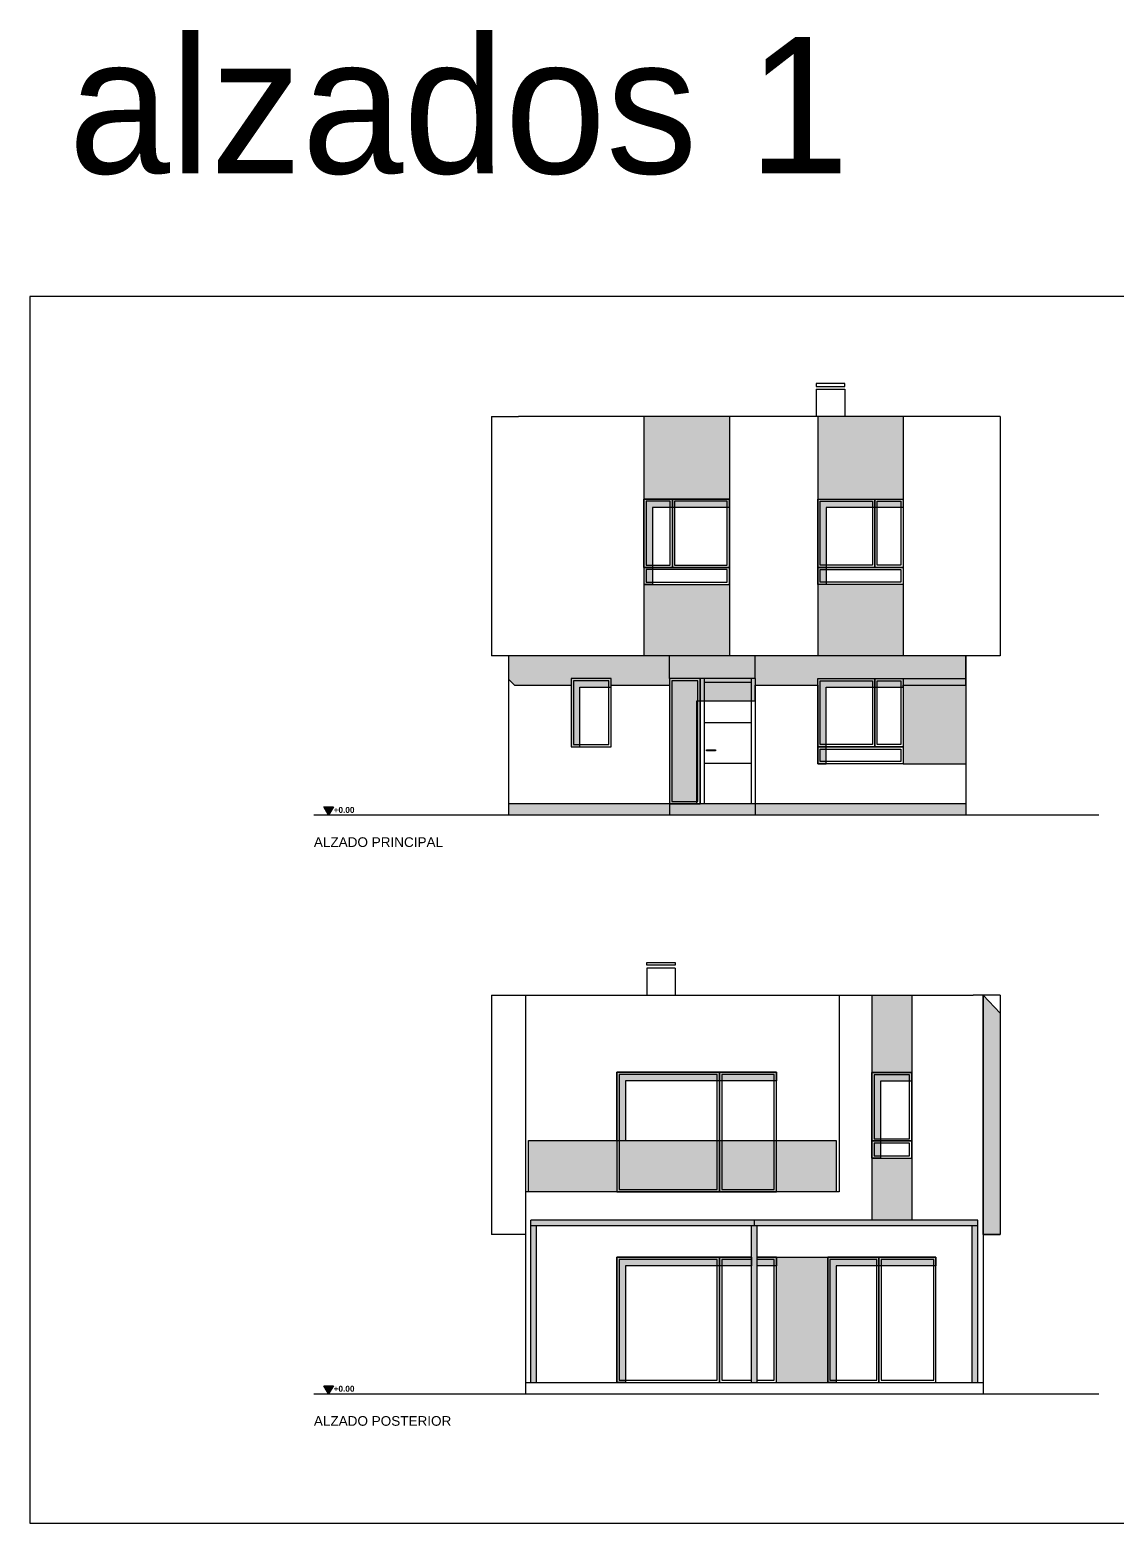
# Model space of a CAD drawing. Header units: millimetres. Extents: x 441156 to 441653, y 4514887 to 4515266.
# Drawn here: x 441432.47 to 441451.53, y 4515046.18 to 4515072.4 of the extents above; entities that cross this region are included whole.
import ezdxf

# ---------------------------------------------------------------- set-up
doc = ezdxf.new("R2010")
doc.units = ezdxf.units.MM
doc.linetypes.add('CONTINUA', pattern=[0])
doc.linetypes.add('RAYITAS', pattern=[0.375, 0.25, -0.125])
for name, color, linetype in [('01_alzado', 5, 'CONTINUA'), ('01_ladrillo', 13, 'Continuous'), ('01_proyeccion', 36, 'RAYITAS'), ('01_seccion', 7, 'CONTINUA'), ('01_sombras', 251, 'Continuous'), ('01_texto cartela', 5, 'Continuous'), ('01_textos', 7, 'Continuous'), ('SOMBRAS2', 250, 'Continuous')]:
    doc.layers.add(name, color=color, linetype=linetype)
doc.layers.add('01_cartela', color=6, linetype='Continuous', plot=False)
doc.styles.add('Century Gothic_6', font='', dxfattribs={"height": 11})
doc.styles.add('Estilo1', font='swissel.ttf')
doc.styles.add('NIEVES3', font='swisseb.ttf')
doc.styles.get('Century Gothic_6').set_extended_font_data('Century Gothic')

msp = doc.modelspace()

# ---------------------------------------------------------------- hatches: boundary and pattern name
at = {"layer": '01_ladrillo', "true_color": 0x7c8692}
h = msp.add_hatch(color=252, dxfattribs=at)
h.dxf.hatch_style = 1
h.paths.add_polyline_path([(441444.744, 4515065.613), (441443.244, 4515065.613), (441443.244, 4515064.163), (441444.744, 4515064.163)])
h = msp.add_hatch(color=252, dxfattribs=at)
h.dxf.hatch_style = 1
h.paths.add_polyline_path([(441447.794, 4515065.613), (441446.294, 4515065.613), (441446.294, 4515064.163), (441447.794, 4515064.163)])
h = msp.add_hatch(color=252, dxfattribs=at)
h.dxf.hatch_style = 1
h.paths.add_polyline_path([(441444.744, 4515062.663), (441443.244, 4515062.663), (441443.244, 4515061.413), (441444.744, 4515061.413)])
h = msp.add_hatch(color=252, dxfattribs=at)
h.dxf.hatch_style = 1
h.paths.add_polyline_path([(441447.794, 4515062.663), (441446.294, 4515062.663), (441446.294, 4515061.413), (441447.794, 4515061.413)])
h = msp.add_hatch(color=252, dxfattribs=at)
h.dxf.hatch_style = 1
h.paths.add_polyline_path([(441443.694, 4515061.413), (441445.194, 4515061.413), (441445.194, 4515061.013), (441443.694, 4515061.013)])
h = msp.add_hatch(color=252, dxfattribs=at)
h.dxf.hatch_style = 1
h.paths.add_polyline_path([(441447.794, 4515061.013), (441448.894, 4515061.013), (441448.894, 4515059.513), (441447.794, 4515059.513), (441447.794, 4515059.813), (441447.794, 4515059.813)])
h = msp.add_hatch(color=252, dxfattribs=at)
h.dxf.hatch_style = 1
h.paths.add_polyline_path([(441443.694, 4515058.813), (441440.869, 4515058.813), (441440.869, 4515058.613), (441443.694, 4515058.613)])
h = msp.add_hatch(color=252, dxfattribs=at)
h.dxf.hatch_style = 1
h.paths.add_polyline_path([(441445.194, 4515058.813), (441443.694, 4515058.813), (441443.694, 4515058.613), (441445.194, 4515058.613)])
h = msp.add_hatch(color=252, dxfattribs=at)
h.dxf.hatch_style = 1
h.paths.add_polyline_path([(441448.894, 4515058.813), (441445.194, 4515058.813), (441445.194, 4515058.613), (441448.894, 4515058.613)])
h = msp.add_hatch(color=252, dxfattribs=at)
h.dxf.hatch_style = 1
h.paths.add_polyline_path([(441447.944, 4515055.452), (441447.244, 4515055.452), (441447.244, 4515054.094), (441447.944, 4515054.094)])
h = msp.add_hatch(color=252, dxfattribs=at)
h.dxf.hatch_style = 1
h.paths.add_polyline_path([(441447.944, 4515052.594), (441447.244, 4515052.594), (441447.244, 4515051.502), (441447.944, 4515051.502)])
at = {"layer": '01_ladrillo', "true_color": 0x5d656f}
h = msp.add_hatch(color=251, dxfattribs=at)
h.dxf.hatch_style = 1
h.paths.add_polyline_path([(441445.084, 4515051.502), (441441.259, 4515051.502), (441441.259, 4515051.402), (441445.084, 4515051.402)])
h = msp.add_hatch(color=251, dxfattribs=at)
h.dxf.hatch_style = 1
h.paths.add_polyline_path([(441441.359, 4515051.402), (441441.259, 4515051.402), (441441.259, 4515048.652), (441441.359, 4515048.652)])
h = msp.add_hatch(color=251, dxfattribs=at)
h.dxf.hatch_style = 1
h.paths.add_polyline_path([(441449.104, 4515051.502), (441445.084, 4515051.502), (441445.084, 4515051.402), (441449.104, 4515051.402)])
h = msp.add_hatch(color=251, dxfattribs=at)
h.dxf.hatch_style = 1
h.paths.add_polyline_path([(441445.232, 4515051.402), (441445.132, 4515051.402), (441445.132, 4515048.652), (441445.232, 4515048.652)])
h = msp.add_hatch(color=251, dxfattribs=at)
h.dxf.hatch_style = 1
h.paths.add_polyline_path([(441449.104, 4515051.402), (441449.004, 4515051.402), (441449.004, 4515048.652), (441449.104, 4515048.652)])
at = {"layer": '01_ladrillo', "true_color": 0x7c8692}
h = msp.add_hatch(color=252, dxfattribs=at)
h.dxf.hatch_style = 1
h.paths.add_polyline_path([(441446.469, 4515050.852), (441445.569, 4515050.852), (441445.569, 4515048.652), (441446.469, 4515048.652)])
at = {"layer": '01_proyeccion', "linetype": 'CONTINUA', "ltscale": 1.5}
h = msp.add_hatch(color=7, dxfattribs=at)
h.dxf.hatch_style = 1
h.paths.add_polyline_path([(441437.714, 4515058.613), (441437.631, 4515058.757), (441437.797, 4515058.757)])
h = msp.add_hatch(color=7, dxfattribs=at)
h.dxf.hatch_style = 1
h.paths.add_polyline_path([(441437.714, 4515048.452), (441437.631, 4515048.596), (441437.797, 4515048.596)])
at = {"layer": '01_sombras', "linetype": 'CONTINUA', "transparency": 33554687}
h = msp.add_hatch(color=2, dxfattribs=at)
h.dxf.hatch_style = 1
h.paths.add_polyline_path([(441443.244, 4515062.663), (441443.244, 4515064.163), (441444.744, 4515064.163), (441444.744, 4515064.013), (441443.394, 4515064.013), (441443.394, 4515062.663)])
h = msp.add_hatch(color=2, dxfattribs=at)
h.dxf.hatch_style = 1
h.paths.add_polyline_path([(441446.294, 4515062.663), (441446.294, 4515064.163), (441447.794, 4515064.163), (441447.794, 4515064.013), (441446.444, 4515064.013), (441446.444, 4515062.663)])
at = {"layer": '01_sombras', "transparency": 33554687}
h = msp.add_hatch(color=2, dxfattribs=at)
h.dxf.hatch_style = 1
h.paths.add_polyline_path([(441440.869, 4515061.001), (441440.973, 4515060.893), (441441.969, 4515060.893), (441441.969, 4515059.813), (441442.119, 4515059.813), (441442.119, 4515060.863), (441442.669, 4515060.863), (441442.669, 4515060.893), (441443.694, 4515060.893), (441443.694, 4515058.813), (441444.172, 4515058.813), (441444.172, 4515060.622), (441445.194, 4515060.622), (441445.194, 4515060.893), (441446.294, 4515060.893), (441446.294, 4515059.513), (441446.444, 4515059.513), (441446.444, 4515060.863), (441447.794, 4515060.863), (441447.794, 4515060.893), (441448.894, 4515060.893), (441448.894, 4515061.413), (441440.869, 4515061.413)])
h = msp.add_hatch(color=2, dxfattribs=at)
h.dxf.hatch_style = 1
h.paths.add_polyline_path([(441449.194, 4515055.452), (441449.494, 4515055.139), (441449.494, 4515051.252), (441449.194, 4515051.252)])
at = {"layer": '01_sombras', "linetype": 'CONTINUA', "transparency": 33554687}
h = msp.add_hatch(color=2, dxfattribs=at)
h.dxf.hatch_style = 1
h.paths.add_polyline_path([(441442.769, 4515052.902), (441442.919, 4515052.902), (441442.919, 4515053.952), (441445.569, 4515053.952), (441445.569, 4515054.102), (441442.769, 4515054.102)])
at = {"layer": '01_sombras', "transparency": 33554687}
h = msp.add_hatch(color=2, dxfattribs=at)
h.dxf.hatch_style = 1
h.paths.add_polyline_path([(441447.244, 4515052.594), (441447.244, 4515054.094), (441447.944, 4515054.094), (441447.944, 4515053.944), (441447.394, 4515053.944), (441447.394, 4515052.594)])
h = msp.add_hatch(color=2, dxfattribs=at)
h.dxf.hatch_style = 1
h.paths.add_polyline_path([(441442.769, 4515048.652), (441442.769, 4515050.852), (441445.132, 4515050.852), (441445.132, 4515050.702), (441442.919, 4515050.702), (441442.919, 4515048.652)])
h = msp.add_hatch(color=2, dxfattribs=at)
h.dxf.hatch_style = 1
h.paths.add_polyline_path([(441445.232, 4515050.852), (441445.569, 4515050.852), (441445.569, 4515050.702), (441445.232, 4515050.702)])
at = {"layer": '01_sombras', "linetype": 'CONTINUA', "transparency": 33554687}
h = msp.add_hatch(color=2, dxfattribs=at)
h.dxf.hatch_style = 1
h.paths.add_polyline_path([(441448.369, 4515050.702), (441446.619, 4515050.702), (441446.619, 4515048.652), (441446.469, 4515048.652), (441446.469, 4515050.852), (441448.369, 4515050.852)])
at = {"layer": 'SOMBRAS2', "linetype": 'CONTINUA', "transparency": 33554534}
h = msp.add_hatch(color=253, dxfattribs=at)
h.dxf.hatch_style = 1
h.paths.add_polyline_path([(441441.219, 4515052.902), (441446.619, 4515052.902), (441446.619, 4515052.002), (441441.219, 4515052.002)])

# ---------------------------------------------------------------- linework, layer by layer
at = {"layer": '01_alzado'}
for p, q in [((441446.269, 4515066.09, 0), (441446.769, 4515066.09, 0)), ((441446.269, 4515066.09, 0), (441446.269, 4515065.613, 0)), ((441446.769, 4515066.09, 0), (441446.769, 4515065.613, 0)), ((441440.569, 4515065.613, 0), (441441.044, 4515065.613, 0)), ((441440.569, 4515065.613, 0), (441440.569, 4515061.413, 0)), ((441449.494, 4515065.613, 0), (441441.044, 4515065.613, 0)), ((441443.244, 4515065.613, 0), (441443.244, 4515061.413, 0)), ((441444.744, 4515065.613, 0), (441444.744, 4515061.413, 0)), ((441446.294, 4515065.613, 0), (441446.294, 4515061.413, 0)), ((441447.794, 4515065.613, 0), (441447.794, 4515061.413, 0)), ((441449.494, 4515065.613, 0), (441449.494, 4515061.413, 0)), ((441449.494, 4515061.413, 0), (441440.569, 4515061.413, 0)), ((441440.869, 4515061.413, 0), (441440.869, 4515058.613, 0)), ((441443.694, 4515061.013, 0), (441443.694, 4515061.413, 0)), ((441445.194, 4515061.013, 0), (441445.194, 4515061.413, 0)), ((441448.894, 4515061.413, 0), (441448.894, 4515058.613, 0)), ((441443.694, 4515061.013, 0), (441443.694, 4515058.813, 0)), ((441445.194, 4515061.013, 0), (441443.694, 4515061.013, 0)), ((441444.229, 4515061.013, 0), (441444.229, 4515058.813, 0)), ((441445.124, 4515061.013, 0), (441444.299, 4515061.013, 0)), ((441444.299, 4515061.013, 0), (441444.299, 4515058.813, 0)), ((441445.124, 4515060.943, 0), (441444.299, 4515060.943, 0)), ((441445.124, 4515061.013, 0), (441445.124, 4515058.813, 0)), ((441445.194, 4515061.013, 0), (441445.194, 4515058.813, 0)), ((441447.794, 4515061.013, 0), (441448.894, 4515061.013, 0)), ((441445.124, 4515060.233, 0), (441444.299, 4515060.233, 0)), ((441445.124, 4515059.523, 0), (441444.299, 4515059.523, 0)), ((441447.794, 4515059.513, 0), (441448.894, 4515059.513, 0)), ((441448.894, 4515058.813, 0), (441440.869, 4515058.813, 0)), ((441443.694, 4515058.813, 0), (441443.694, 4515058.613, 0)), ((441445.194, 4515058.813, 0), (441445.194, 4515058.613, 0)), ((441443.794, 4515055.928, 0), (441443.294, 4515055.928, 0)), ((441443.294, 4515055.928, 0), (441443.294, 4515055.452, 0)), ((441443.794, 4515055.928, 0), (441443.794, 4515055.452, 0)), ((441440.569, 4515055.452, 0), (441449.019, 4515055.452, 0)), ((441440.569, 4515055.452, 0), (441440.569, 4515051.252)), ((441441.169, 4515055.452, 0), (441441.169, 4515048.452, 0)), ((441446.669, 4515055.452, 0), (441446.669, 4515052.002, 0)), ((441447.244, 4515055.452, 0), (441447.244, 4515051.502, 0)), ((441447.944, 4515055.452, 0), (441447.944, 4515051.502, 0)), ((441449.494, 4515055.452, 0), (441449.019, 4515055.452, 0)), ((441449.194, 4515055.452, 0), (441449.194, 4515048.452, 0)), ((441449.494, 4515055.452, 0), (441449.494, 4515051.252, 0)), ((441446.669, 4515052.002, 0), (441441.169, 4515052.002, 0)), ((441449.104, 4515051.502, 0), (441441.259, 4515051.502, 0)), ((441441.259, 4515048.652, 0), (441441.259, 4515051.502, 0)), ((441449.104, 4515051.402, 0), (441441.259, 4515051.402, 0)), ((441441.359, 4515048.652, 0), (441441.359, 4515051.402, 0)), ((441445.132, 4515048.652, 0), (441445.132, 4515051.402, 0)), ((441445.182, 4515051.402, 0), (441445.182, 4515051.502, 0)), ((441445.232, 4515048.652, 0), (441445.232, 4515051.402, 0)), ((441449.004, 4515048.652, 0), (441449.004, 4515051.402, 0)), ((441449.104, 4515048.652, 0), (441449.104, 4515051.502, 0)), ((441441.169, 4515051.252, 0), (441440.569, 4515051.252, 0)), ((441449.194, 4515051.252), (441449.494, 4515051.252)), ((441445.569, 4515050.852, 0), (441446.469, 4515050.852, 0)), ((441441.169, 4515048.652, 0), (441449.194, 4515048.652, 0))]:
    msp.add_line(p, q, dxfattribs=at)
at = {"layer": '01_alzado', "elevation": 0}
for points in [[(441446.769, 4515066.188), (441446.269, 4515066.188), (441446.269, 4515066.139), (441446.769, 4515066.139)], [(441444.229, 4515061.013), (441443.694, 4515061.013), (441443.694, 4515058.813), (441444.229, 4515058.813)], [(441444.343, 4515059.74), (441444.343, 4515059.759), (441444.5, 4515059.759), (441444.5, 4515059.74)], [(441443.294, 4515056.026), (441443.794, 4515056.026), (441443.794, 4515055.977), (441443.294, 4515055.977)]]:
    msp.add_lwpolyline(points, close=True, dxfattribs=at)
at = {"layer": '01_alzado', "color": 5, "elevation": 0}
for points in [[(441443.744, 4515064.163), (441443.244, 4515064.163), (441443.244, 4515062.963), (441443.744, 4515062.963)], [(441444.744, 4515064.163), (441443.744, 4515064.163), (441443.744, 4515062.963), (441444.744, 4515062.963)], [(441446.294, 4515064.163), (441447.294, 4515064.163), (441447.294, 4515062.963), (441446.294, 4515062.963)], [(441447.294, 4515064.163), (441447.794, 4515064.163), (441447.794, 4515062.963), (441447.294, 4515062.963)], [(441444.744, 4515062.963), (441443.244, 4515062.963), (441443.244, 4515062.663), (441444.744, 4515062.663)], [(441446.294, 4515062.963), (441447.794, 4515062.963), (441447.794, 4515062.663), (441446.294, 4515062.663)], [(441442.669, 4515061.013), (441441.969, 4515061.013), (441441.969, 4515059.813), (441442.669, 4515059.813)], [(441446.294, 4515061.013), (441447.294, 4515061.013), (441447.294, 4515059.813), (441446.294, 4515059.813)], [(441447.294, 4515061.013), (441447.794, 4515061.013), (441447.794, 4515059.813), (441447.294, 4515059.813)], [(441446.294, 4515059.813), (441447.794, 4515059.813), (441447.794, 4515059.513), (441446.294, 4515059.513)], [(441442.769, 4515054.102), (441442.769, 4515052.002), (441444.569, 4515052.002), (441444.569, 4515054.102)], [(441444.569, 4515054.102), (441444.569, 4515052.002), (441445.569, 4515052.002), (441445.569, 4515054.102)], [(441447.944, 4515054.094), (441447.244, 4515054.094), (441447.244, 4515052.894), (441447.944, 4515052.894)], [(441447.944, 4515052.894), (441447.244, 4515052.894), (441447.244, 4515052.594), (441447.944, 4515052.594)], [(441442.769, 4515050.852), (441442.769, 4515048.652), (441444.569, 4515048.652), (441444.569, 4515050.852)], [(441446.469, 4515050.852), (441446.469, 4515048.652), (441447.369, 4515048.652), (441447.369, 4515050.852)], [(441447.369, 4515050.852), (441447.369, 4515048.652), (441448.369, 4515048.652), (441448.369, 4515050.852)]]:
    msp.add_lwpolyline(points, close=True, dxfattribs=at)
at = {"layer": '01_alzado', "color": 254, "elevation": 0}
for points in [[(441443.704, 4515064.123), (441443.284, 4515064.123), (441443.284, 4515063.003), (441443.704, 4515063.003)], [(441444.704, 4515064.123), (441443.784, 4515064.123), (441443.784, 4515063.003), (441444.704, 4515063.003)], [(441446.334, 4515064.123), (441447.254, 4515064.123), (441447.254, 4515063.003), (441446.334, 4515063.003)], [(441447.334, 4515064.123), (441447.754, 4515064.123), (441447.754, 4515063.003), (441447.334, 4515063.003)], [(441444.704, 4515062.923), (441443.284, 4515062.923), (441443.284, 4515062.703), (441444.704, 4515062.703)], [(441446.334, 4515062.923), (441447.754, 4515062.923), (441447.754, 4515062.703), (441446.334, 4515062.703)], [(441442.629, 4515060.973), (441442.009, 4515060.973), (441442.009, 4515059.853), (441442.629, 4515059.853)], [(441444.189, 4515060.973), (441443.734, 4515060.973), (441443.734, 4515058.853), (441444.189, 4515058.853)], [(441446.334, 4515060.973), (441447.254, 4515060.973), (441447.254, 4515059.853), (441446.334, 4515059.853)], [(441447.334, 4515060.973), (441447.754, 4515060.973), (441447.754, 4515059.853), (441447.334, 4515059.853)], [(441446.334, 4515059.773), (441447.754, 4515059.773), (441447.754, 4515059.553), (441446.334, 4515059.553)], [(441444.529, 4515054.062), (441442.809, 4515054.062), (441442.809, 4515052.042), (441444.529, 4515052.042)], [(441445.529, 4515054.062), (441444.609, 4515054.062), (441444.609, 4515052.042), (441445.529, 4515052.042)], [(441447.904, 4515054.054), (441447.284, 4515054.054), (441447.284, 4515052.934), (441447.904, 4515052.934)], [(441447.904, 4515052.854), (441447.284, 4515052.854), (441447.284, 4515052.634), (441447.904, 4515052.634)], [(441444.529, 4515050.812), (441442.809, 4515050.812), (441442.809, 4515048.692), (441444.529, 4515048.692)], [(441447.329, 4515050.812), (441446.509, 4515050.812), (441446.509, 4515048.692), (441447.329, 4515048.692)], [(441448.329, 4515050.812), (441447.409, 4515050.812), (441447.409, 4515048.692), (441448.329, 4515048.692)]]:
    msp.add_lwpolyline(points, close=True, dxfattribs=at)
at = {"layer": '01_alzado', "color": 2, "linetype": 'CONTINUA', "elevation": 0}
msp.add_lwpolyline([(441441.219, 4515052.902), (441446.619, 4515052.902), (441446.619, 4515052.002), (441441.219, 4515052.002)], close=True, dxfattribs=at)
at = {"layer": '01_alzado', "color": 5, "elevation": 0}
msp.add_lwpolyline([(441445.132, 4515050.852), (441444.569, 4515050.852), (441444.569, 4515048.652), (441445.569, 4515048.652), (441445.569, 4515050.852), (441445.232, 4515050.852)], dxfattribs=at)
at = {"layer": '01_alzado', "color": 254, "elevation": 0}
for points in [[(441445.132, 4515050.812), (441444.609, 4515050.812), (441444.609, 4515048.692), (441445.132, 4515048.692)], [(441445.232, 4515048.692), (441445.529, 4515048.692), (441445.529, 4515050.812), (441445.232, 4515050.812)]]:
    msp.add_lwpolyline(points, dxfattribs=at)
at = {"layer": '01_cartela', "color": 1}
msp.add_lwpolyline([(441432.473, 4515067.72), (441432.473, 4515046.185), (441463.111, 4515046.185), (441463.111, 4515067.72)], close=True, dxfattribs=at)
at = {"layer": '01_proyeccion', "color": 7, "linetype": 'CONTINUA', "ltscale": 1.5, "elevation": 0}
for points in [[(441437.714, 4515058.613), (441437.631, 4515058.757), (441437.797, 4515058.757)], [(441437.714, 4515048.452), (441437.631, 4515048.596), (441437.797, 4515048.596)]]:
    msp.add_lwpolyline(points, close=True, dxfattribs=at)
at = {"layer": '01_seccion'}
for p, q in [((441451.223, 4515058.613, 0), (441437.455, 4515058.613, 0)), ((441437.455, 4515048.452, 0), (441451.223, 4515048.452, 0))]:
    msp.add_line(p, q, dxfattribs=at)
at = {"layer": '01_sombras', "color": 2, "linetype": 'CONTINUA', "transparency": 33554687, "elevation": 0}
for points in [[(441443.244, 4515062.963), (441443.244, 4515064.163), (441444.744, 4515064.163), (441444.744, 4515064.013), (441443.394, 4515064.013), (441443.394, 4515062.663), (441443.244, 4515062.663)], [(441446.294, 4515062.963), (441446.294, 4515064.163), (441447.794, 4515064.163), (441447.794, 4515064.013), (441446.444, 4515064.013), (441446.444, 4515062.663), (441446.294, 4515062.663)], [(441442.769, 4515052.902), (441442.769, 4515054.102), (441445.569, 4515054.102), (441445.569, 4515053.952), (441442.919, 4515053.952), (441442.919, 4515052.902)]]:
    msp.add_lwpolyline(points, dxfattribs=at)
at = {"layer": '01_sombras', "color": 2, "transparency": 33554687, "elevation": 0}
msp.add_lwpolyline([(441440.869, 4515061.001), (441440.973, 4515060.893), (441441.969, 4515060.893), (441441.969, 4515059.813), (441442.119, 4515059.813), (441442.119, 4515060.863), (441442.669, 4515060.863), (441442.669, 4515060.893), (441443.694, 4515060.893), (441443.694, 4515058.813), (441444.172, 4515058.813), (441444.172, 4515060.622), (441445.194, 4515060.622), (441445.194, 4515060.893), (441446.294, 4515060.893), (441446.294, 4515059.513), (441446.444, 4515059.513), (441446.444, 4515060.863), (441447.794, 4515060.863), (441447.794, 4515060.893), (441448.894, 4515060.893), (441448.894, 4515061.413), (441440.869, 4515061.413)], close=True, dxfattribs=at)
at = {"layer": '01_sombras', "color": 2, "linetype": 'CONTINUA', "transparency": 33554687, "elevation": 0}
for points in [[(441449.194, 4515055.452), (441449.494, 4515055.139), (441449.494, 4515051.252), (441449.194, 4515051.252)], [(441447.244, 4515052.594), (441447.244, 4515054.094), (441447.944, 4515054.094), (441447.944, 4515053.944), (441447.394, 4515053.944), (441447.394, 4515052.594)], [(441442.769, 4515048.652), (441442.769, 4515050.852), (441445.132, 4515050.852), (441445.132, 4515050.702), (441442.919, 4515050.702), (441442.919, 4515048.652)], [(441445.232, 4515050.852), (441445.569, 4515050.852), (441445.569, 4515050.702), (441445.232, 4515050.702)], [(441446.469, 4515048.652), (441446.469, 4515050.852), (441448.369, 4515050.852), (441448.369, 4515050.702), (441446.619, 4515050.702), (441446.619, 4515048.652)]]:
    msp.add_lwpolyline(points, close=True, dxfattribs=at)

# ---------------------------------------------------------------- texts
at = {"layer": '01_proyeccion', "color": 7, "ltscale": 1.5, "style": 'NIEVES3'}
for p in [(441437.8, 4515058.653, 0), (441437.8, 4515048.492, 0)]:
    msp.add_text('+0.00', height=0.1041, dxfattribs=at).set_placement(p)
at = {"layer": '01_texto cartela', "color": 1, "insert": (441433.152, 4515072.272), "char_height": 2.3929, "width": 27.31448, "attachment_point": 1, "style": 'Century Gothic_6'}
msp.add_mtext('alzados 1', dxfattribs=at)
at = {"layer": '01_textos', "color": 5, "style": 'Estilo1'}
for s, p in [('ALZADO PRINCIPAL', (441437.455, 4515058.055, 0)), ('ALZADO POSTERIOR', (441437.455, 4515047.894, 0))]:
    msp.add_text(s, height=0.16973, dxfattribs=at).set_placement(p)

doc.saveas('drawing.dxf')
